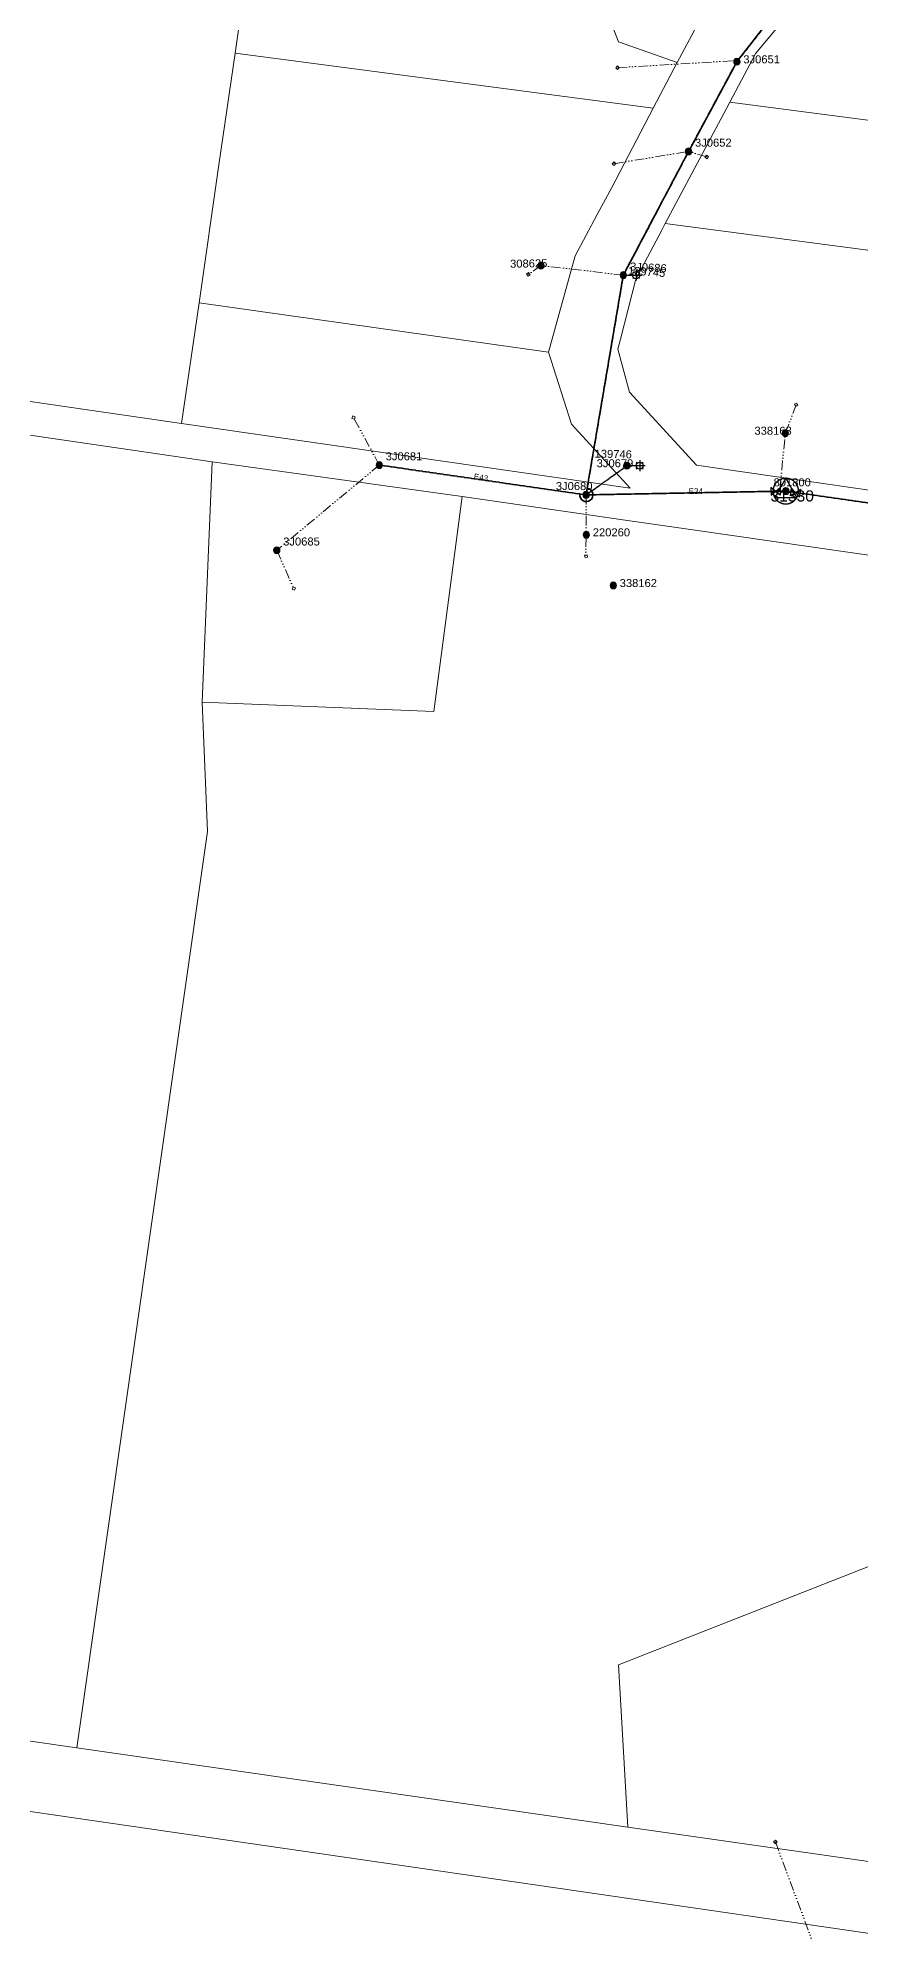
# Model space of a CAD drawing. Header units: metres. Extents: x 244561 to 254068, y 6159332 to 6162744.
# Drawn here: x 252005 to 252262, y 6160800 to 6161391 of the extents above; entities that cross this region are included whole.
import ezdxf
from ezdxf.enums import TextEntityAlignment as Align

# ---------------------------------------------------------------- set-up
doc = ezdxf.new("R2010")
doc.units = ezdxf.units.M
doc.linetypes.add('Cable Exist OH', pattern=[1, 1, 0])
doc.linetypes.add('PHANTOMX2', pattern=[6.6, 3, -0.75, 0.2, -0.75, 0.2, -0.75, 0.2, -0.75])
doc.layers.get('0').update_dxf_attribs({"color": 6})
for name, color, linetype, lineweight in [('_User_HV_Exist', 1, 'Continuous', 35), ('_User_LV_Exist', 5, 'Continuous', 35), ('Cadastre Developer_SP_NEW', 92, 'Continuous', 15), ('Cadastre Land Parcels_SP_EXT', 118, 'Continuous', 15), ('Mains_HV_EXT', 13, 'Continuous', 25), ('Mains_LV_EXT', 163, 'Continuous', 25), ('Mains_SL_EXT', 131, 'Continuous', 25), ('Services_SP_EXT', 42, 'PHANTOMX2', 20)]:
    doc.layers.add(name, color=color, linetype=linetype, lineweight=lineweight)
for name, color, linetype in [('Equip_LV_EXT', 7, 'Continuous'), ('Equip_SP_SL_EXT', 7, 'Continuous'), ('Sub_SP_TR_HV_LV_EXT', 7, 'Continuous'), ('SupportsOH_SP_TR_HV_LV_SL_EXT', 7, 'Continuous')]:
    doc.layers.add(name, color=color, linetype=linetype)
doc.styles.add('iecARIAL', font='arial.ttf', dxfattribs={"height": 2})
doc.styles.add('POLE_LABEL', font='arial.ttf', dxfattribs={"height": 2})
doc.styles.add('SL_LABEL', font='arial.ttf', dxfattribs={"height": 2})
doc.styles.get("Standard").update_dxf_attribs({"font": 'arial.ttf'})

# ---------------------------------------------------------------- blocks, each defined once
blk = doc.blocks.new('SUB_POLE_EXT')
at = {"flags": 128}
for points in [[(-0.05, 4), (-0.15, 4), (-0.25, 3.99), (-0.34, 3.99), (-0.44, 3.98), (-0.54, 3.96), (-0.64, 3.95), (-0.73, 3.93), (-0.83, 3.91), (-0.92, 3.89), (-1.02, 3.87), (-1.11, 3.84), (-1.21, 3.81), (-1.3, 3.78), (-1.39, 3.75), (-1.49, 3.71), (-1.58, 3.68), (-1.67, 3.64), (-1.75, 3.59), (-1.84, 3.55), (-1.93, 3.5), (-2.01, 3.46), (-2.1, 3.41), (-2.18, 3.35), (-2.26, 3.3), (-2.34, 3.24), (-2.42, 3.18), (-2.5, 3.12), (-2.58, 3.06), (-2.65, 3), (-2.72, 2.93), (-2.79, 2.86), (-2.86, 2.79), (-2.93, 2.72), (-3, 2.65), (-3.06, 2.58), (-3.12, 2.5), (-3.18, 2.42), (-3.24, 2.34), (-3.3, 2.26), (-3.35, 2.18), (-3.41, 2.1), (-3.46, 2.01), (-3.5, 1.93), (-3.55, 1.84), (-3.59, 1.75), (-3.64, 1.67), (-3.68, 1.58), (-3.71, 1.49), (-3.75, 1.39), (-3.78, 1.3), (-3.81, 1.21), (-3.84, 1.11), (-3.87, 1.02), (-3.89, 0.92), (-3.91, 0.83), (-3.93, 0.73), (-3.95, 0.64), (-3.96, 0.54), (-3.98, 0.44), (-3.99, 0.34), (-3.99, 0.25), (-4, 0.15), (-4, 0.05), (-4, -0.05), (-4, -0.15), (-3.99, -0.25), (-3.99, -0.34), (-3.98, -0.44), (-3.96, -0.54), (-3.95, -0.64), (-3.93, -0.73), (-3.91, -0.83), (-3.89, -0.92), (-3.87, -1.02), (-3.84, -1.11), (-3.81, -1.21), (-3.78, -1.3), (-3.75, -1.39), (-3.71, -1.49), (-3.68, -1.58), (-3.64, -1.67), (-3.59, -1.75), (-3.55, -1.84), (-3.5, -1.93), (-3.46, -2.01), (-3.41, -2.1), (-3.35, -2.18), (-3.3, -2.26), (-3.24, -2.34), (-3.18, -2.42), (-3.12, -2.5), (-3.06, -2.58), (-3, -2.65), (-2.93, -2.72), (-2.86, -2.79), (-2.79, -2.86), (-2.72, -2.93), (-2.65, -3), (-2.58, -3.06), (-2.5, -3.12), (-2.42, -3.18), (-2.34, -3.24), (-2.26, -3.3), (-2.18, -3.35), (-2.1, -3.41), (-2.01, -3.46), (-1.93, -3.5), (-1.84, -3.55), (-1.75, -3.59), (-1.67, -3.64), (-1.58, -3.68), (-1.49, -3.71), (-1.39, -3.75), (-1.3, -3.78), (-1.21, -3.81), (-1.11, -3.84), (-1.02, -3.87), (-0.92, -3.89), (-0.83, -3.91), (-0.73, -3.93), (-0.64, -3.95), (-0.54, -3.96), (-0.44, -3.98), (-0.34, -3.99), (-0.25, -3.99), (-0.15, -4), (-0.05, -4), (0.05, -4), (0.15, -4), (0.25, -3.99), (0.34, -3.99), (0.44, -3.98), (0.54, -3.96), (0.64, -3.95), (0.73, -3.93), (0.83, -3.91), (0.92, -3.89), (1.02, -3.87), (1.11, -3.84), (1.21, -3.81), (1.3, -3.78), (1.39, -3.75), (1.49, -3.71), (1.58, -3.68), (1.67, -3.64), (1.75, -3.59), (1.84, -3.55), (1.93, -3.5), (2.01, -3.46), (2.1, -3.41), (2.18, -3.35), (2.26, -3.3), (2.34, -3.24), (2.42, -3.18), (2.5, -3.12), (2.58, -3.06), (2.65, -3), (2.72, -2.93), (2.79, -2.86), (2.86, -2.79), (2.93, -2.72), (3, -2.65), (3.06, -2.58), (3.12, -2.5), (3.18, -2.42), (3.24, -2.34), (3.3, -2.26), (3.35, -2.18), (3.41, -2.1), (3.46, -2.01), (3.5, -1.93), (3.55, -1.84), (3.59, -1.75), (3.64, -1.67), (3.68, -1.58), (3.71, -1.49), (3.75, -1.39), (3.78, -1.3), (3.81, -1.21), (3.84, -1.11), (3.87, -1.02), (3.89, -0.92), (3.91, -0.83), (3.93, -0.73), (3.95, -0.64), (3.96, -0.54), (3.98, -0.44), (3.99, -0.34), (3.99, -0.25), (4, -0.15), (4, -0.05), (4, 0.05), (4, 0.15), (3.99, 0.25), (3.99, 0.34), (3.98, 0.44), (3.96, 0.54), (3.95, 0.64), (3.93, 0.73), (3.91, 0.83), (3.89, 0.92), (3.87, 1.02), (3.84, 1.11), (3.81, 1.21), (3.78, 1.3), (3.75, 1.39), (3.71, 1.49), (3.68, 1.58), (3.64, 1.67), (3.59, 1.75), (3.55, 1.84), (3.5, 1.93), (3.46, 2.01), (3.41, 2.1), (3.35, 2.18), (3.3, 2.26), (3.24, 2.34), (3.18, 2.42), (3.12, 2.5), (3.06, 2.58), (3, 2.65), (2.93, 2.72), (2.86, 2.79), (2.79, 2.86), (2.72, 2.93), (2.65, 3), (2.58, 3.06), (2.5, 3.12), (2.42, 3.18), (2.34, 3.24), (2.26, 3.3), (2.18, 3.35), (2.1, 3.41), (2.01, 3.46), (1.93, 3.5), (1.84, 3.55), (1.75, 3.59), (1.67, 3.64), (1.58, 3.68), (1.49, 3.71), (1.39, 3.75), (1.3, 3.78), (1.21, 3.81), (1.11, 3.84), (1.02, 3.87), (0.92, 3.89), (0.83, 3.91), (0.73, 3.93), (0.64, 3.95), (0.54, 3.96), (0.44, 3.98), (0.34, 3.99), (0.25, 3.99), (0.15, 4), (0.05, 4)], [(0, 4), (-3.46, -2), (3.46, -2)]]:
    blk.add_lwpolyline(points, close=True, dxfattribs=at)
at = {"flags": 8}
blk.add_attdef('ASSET_NUM', text='', height=2.5, dxfattribs=at).set_placement((0, 7), align=Align.MIDDLE_CENTER)
for tag, flags, p in [('STREET_CODE', 9, (-1.38, 1.45)), ('NO_PHASES', 9, (-1.38, 1.05)), ('OPERATED_BY', 9, (-1.38, 0.65)), ('MAINTAINED_BY', 9, (-1.38, 0.45)), ('ORIENTATION', 9, (-1.38, 0.25)), ('OWNED_BY', 9, (-1.38, 0.05)), ('CONSTRUCTED_VOLTAGE', 9, (-1.13, 0.75)), ('OPERATING_VOLTAGE', 9, (-1.13, 0.35)), ('STATE', 9, (-1.38, -0.35)), ('USAGE', 9, (-1.38, -0.75)), ('LEGEND', 9, (-1.38, -0.95)), ('SUBURB', 9, (-1.38, -1.15)), ('STREETNAME', 9, (-1.38, -1.35)), ('LOCATION', 9, (-1.38, -1.55)), ('NOTES', 9, (-1.38, -1.75)), ('Z', 1, (-1.38, -1.95)), ('SECONDARY_VOLTAGE', 9, (-1.13, -0.65)), ('SUBSTATION_TYPE', 9, (-1.13, -1.05))]:
    blk.add_attdef(tag, text='', height=0.1, dxfattribs=dict(flags=flags)).set_placement(p, align=Align.MIDDLE_LEFT)
blk = doc.blocks.new('LV_OH_LINKS_DISTFUSE_EXT')
for p, q in [((0, 0), (0.96, 0)), ((3.84, 0), (4.8, 0))]:
    blk.add_line(p, q)
blk.add_lwpolyline([(3.84, -1.2), (3.84, 1.2), (0.96, -1.2), (0.96, 1.2)], close=True)
at = {"flags": 9}
for tag, p in [('ACTUAL_STATUS', (0, 0)), ('CONSTRUCTED_VOLTAGE', (0, -0.2)), ('OPERATING_VOLTAGE', (0, -0.6)), ('ORIENTATION', (0, -0.8)), ('OWNED_BY', (0, -1)), ('STATE', (0, -1.2)), ('SWITCH_TYPE', (0, -1.4)), ('NO_PHASES', (0, -0.4)), ('USAGE', (0, -1.6)), ('NOTES', (0, -1.8))]:
    blk.add_attdef(tag, text='', height=0.2, dxfattribs=at).set_placement(p, align=Align.MIDDLE_LEFT)
at = {"flags": 1}
blk.add_attdef('Z', (0, 0), '', height=0.2, dxfattribs=at)
blk = doc.blocks.new('SL_LANTERN_EXT')
at = {"flags": 9}
for tag, p in [('LRATECODE', (-7.4, 0)), ('LOUTREACHVOCAB', (-7.2, 0)), ('LOUTREACH', (-7, 0)), ('LANTNUMBER', (-6.6, 0)), ('LNEW', (-6.4, 0)), ('LMASTVOCAB', (-6.2, 0)), ('LMAST', (-6, 0)), ('LLAMPVOCAB', (-5.8, 0)), ('LLAMP', (-5.6, 0)), ('LEXIST', (-5.4, 0)), ('LCHARGE3PERCENT', (-5.2, 0)), ('LCHARGE3', (-5, 0)), ('LCHARGE2PERCENT', (-4.8, 0)), ('LCHARGE2', (-4.6, 0)), ('LCHARGE1PERCENT', (-4.4, 0)), ('LCHARGE1', (-4.2, 0)), ('LCATEGORY', (-4, 0)), ('LBRACKETVOCAB', (-3.8, 0)), ('LBRACKET', (-3.6, 0)), ('LKINGHEIGHT', (-3.4, 0)), ('CREPLACE', (-3.2, 0)), ('CREMOVE', (-3, 0)), ('CNUMBER', (-2.8, 0)), ('CNEW', (-2.6, 0)), ('CEXIST', (-2.4, 0)), ('USAGE', (-2.2, 0)), ('STATE', (-2, 0)), ('OWNED_BY', (-1.8, 0)), ('ORIENTATION', (-1.6, 0)), ('OPERATING_VOLTAGE', (-1.4, 0)), ('NO_PHASES', (-1.2, 0)), ('LANTERN_TYPE', (-1, 0)), ('LANTERN_PURPOSE', (-0.8, 0))]:
    blk.add_attdef(tag, text='', height=0.001, rotation=270, dxfattribs=at).set_placement(p, align=Align.MIDDLE_LEFT)
for tag, p in [('LREMOVE', (0, -7.6)), ('LREPLACE', (0, -7.8)), ('LTYPE', (0, -8)), ('LTYPEVOCAB', (0, -8.2)), ('LEGEND', (0, -8.4)), ('SUBURB', (0, -8.6)), ('STREETNAME', (0, -8.8)), ('LOCATION', (0, -9)), ('NOTES', (0, -9.2)), ('MAINTAINED_BY', (0, -9.86))]:
    blk.add_attdef(tag, text='', height=0.001, dxfattribs=at).set_placement(p, align=Align.MIDDLE_LEFT)
blk.add_attdef('OPERATED_BY', (0, -9.61), '', height=0.001, dxfattribs=at)
blk.add_wipeout([(5.69, 0), (5.06, -1.06), (4, -1.69), (2.94, -1.06), (2.31, 0), (2.94, 1.06), (4, 1.69), (5.06, 1.06)])
for p, q in [((0, 0), (4, 0)), ((2.94, 1.06), (3.2, 0.8)), ((4, 1.69), (4, 0)), ((5.06, 1.06), (4.8, 0.8)), ((2.94, -1.06), (3.2, -0.8)), ((4, 0), (5.69, 0)), ((4, 0), (4, -1.69)), ((5.06, -1.06), (4.8, -0.8))]:
    blk.add_line(p, q)
blk.add_circle((4, 0), 1.12)
for tag, p in [('CONTROL_TYPE', (-0.6, 0)), ('CONSTRUCTED_VOLTAGE', (-0.4, 0))]:
    blk.add_attdef(tag, text='', height=0.001, rotation=270, dxfattribs=at).set_placement(p, align=Align.MIDDLE_LEFT)
at = {"style": 'SL_LABEL', "flags": 9}
blk.add_attdef('STREET_CODE', text='', height=0.001, rotation=270, dxfattribs=at).set_placement((0, 0), align=Align.MIDDLE_LEFT)
at = {"flags": 1}
blk.add_attdef('Z', (0, 0), '', height=0.001, rotation=270, dxfattribs=at)
at = {"width": 0.9}
blk.add_attdef('LNUMBER', text='', height=1, dxfattribs=at).set_placement((7, -1), align=Align.MIDDLE_LEFT)
blk = doc.blocks.new('CCP_EXT')
blk.add_wipeout([(0, 0.57), (0.57, 0), (0, -0.57), (-0.57, 0)])
blk.add_lwpolyline([(-0.57, 0), (0, 0.57), (0.57, 0), (0, -0.57), (-0.57, 0)])
at = {"flags": 1}
blk.add_attdef('Z', (0, 0), '', height=0.2, dxfattribs=at)
at = {"flags": 9}
for tag, p in [('CCP_TYPE', (0, 0)), ('CONSTRUCTED_VOLTAGE', (0, -0.2)), ('OPERATING_VOLTAGE', (0, -0.6)), ('ORIENTATION', (0, -0.8)), ('OWNED_BY', (0, -1)), ('STATE', (0, -1.8)), ('NO_PHASES', (0, -0.4)), ('USAGE', (0, -1.2)), ('LEGEND', (0, -1.4)), ('LIFE_SUPPORT', (0, -1.6)), ('NOTES', (0, -2))]:
    blk.add_attdef(tag, text='', height=0.2, dxfattribs=at).set_placement(p, align=Align.MIDDLE_LEFT)
blk = doc.blocks.new('POLE_EXT')
blk.add_hatch(color=256).paths.add_polyline_path([(-1, 0, 1), (1, 0, 1)])
blk.add_lwpolyline([(-1, 0, 1), (1, 0, 1)], format="xyb", close=True)
at = {"flags": 8}
blk.add_attdef('pNumber', text='', height=2, dxfattribs=at).set_placement((2.5, 2.5), align=Align.MIDDLE_CENTER)
at = {"style": 'POLE_LABEL', "flags": 9}
for tag, p in [('STRUCTURE_PLANT_NUMBER', (1.35, 0.03)), ('STREET_CODE', (1.35, -0.2))]:
    blk.add_attdef(tag, text='', height=0.2, dxfattribs=at).set_placement(p, align=Align.MIDDLE_LEFT)
at = {"flags": 9}
for tag, p in [('OWNED_BY', (1.35, -0.4)), ('SPECIAL_USE', (1.35, -0.8)), ('STATE', (1.35, -1)), ('cLV', (1.35, -1.4)), ('hDepth', (1.35, -1.6)), ('hDia', (1.35, -1.8)), ('cHV', (1.35, -2)), ('cLinedev', (1.35, -3.4)), ('pExisting', (1.35, -3.8)), ('pFooting', (1.35, -4.4)), ('pNew', (1.35, -4.6)), ('pRelocate', (1.35, -5)), ('pRemove', (1.35, -5.2)), ('pReplace', (1.35, -5.4)), ('pStay', (1.35, -5.6)), ('pType', (1.35, -5.8)), ('PARENT', (1.35, -0.6)), ('USAGE', (1.35, -1.2)), ('LBRACKET', (1.35, -2.2)), ('LExisting', (1.35, -2.4)), ('LANTNUMBER', (1.35, -2.6)), ('LOther', (1.35, -2.8)), ('LRemove', (1.35, -3)), ('LEGEND', (1.35, -3.2)), ('LOCATION', (1.35, -3.6)), ('PFNUMBER', (1.35, -4)), ('NEWPFNUMBER', (1.35, -4.2)), ('cspan', (1.35, -6)), ('STREETNAME', (1.35, -6.2)), ('SUBURB', (1.35, -6.4)), ('OPERATED_BY', (1.36, -7.01)), ('NOTES', (1.35, -6.6)), ('MAINTAINED_BY', (1.36, -6.81))]:
    blk.add_attdef(tag, text='', height=0.2, dxfattribs=at).set_placement(p, align=Align.MIDDLE_LEFT)
at = {"flags": 1}
blk.add_attdef('Z', (1.35, -7.33), '', height=0.2, dxfattribs=at)

msp = doc.modelspace()

# ---------------------------------------------------------------- linework, layer by layer
at = {"layer": '_User_HV_Exist', "linetype": 'Cable Exist OH'}
msp.add_lwpolyline([(252238.6325, 6161249.7255), (252319.2168, 6161238.1233), (252420.7369, 6161150.7563)], dxfattribs=at)
at = {"layer": '_User_LV_Exist', "linetype": 'Cable Exist OH'}
for points in [[(252247.7172, 6161415.1161), (252223.341, 6161383.8953)], [(252238.6325, 6161249.7255), (252176.1855, 6161248.5543)], [(252238.6325, 6161249.7255), (252319.2168, 6161238.1233)]]:
    msp.add_lwpolyline(points, dxfattribs=at)
at = {"layer": '_User_LV_Exist', "linetype": 'Continuous'}
msp.add_lwpolyline([(252174.2049, 6161248.8216, 2.41964379), (252176.5246, 6161250.5964)], format="xyb", dxfattribs=at)
at = {"layer": 'Cadastre Developer_SP_NEW', "linetype": 'Continuous'}
for points in [[(251983.1293, 6161471.2315), (251978.6222, 6161470.4755), (251992.5824, 6161381.9071), (251978.5865, 6161281.192), (252049.7102, 6161270.8032), (252055.1568, 6161308.5275), (252061.387, 6161351.6725), (252066.4178, 6161386.5159), (252070.7298, 6161416.3811), (252071.2603, 6161420.0445), (252054.8372, 6161418.5065), (252036.7573, 6161416.8145), (252015.1571, 6161414.793), (251992.614, 6161411.0125), (251983.1293, 6161471.2315)], [(252356.4536, 6161373.9017), (252359.0494, 6161393.85), (252247.4506, 6161408.3749), (252246.4617, 6161407.2021), (252229.3062, 6161386.5781), (252221.1245, 6161371.2443), (252353.8588, 6161353.9505), (252356.4536, 6161373.9017)], [(252057.8537, 6161143.3569), (252056.1134, 6161183.7561), (252059.2328, 6161258.8379), (251822.109, 6161293.5329), (251764.8923, 6160893.318), (252016.9491, 6160857.0803), (252057.8537, 6161143.3569)]]:
    msp.add_lwpolyline(points, close=True, dxfattribs=at)
at = {"layer": 'Cadastre Land Parcels_SP_EXT', "linetype": 'Continuous'}
for points in [[(252210.8588, 6161395.0855), (252212.245, 6161397.9379), (252204.5066, 6161398.7033), (252185.8056, 6161444.1341), (252154.4559, 6161520.2133), (252135.8473, 6161512.5754), (252181.5995, 6161402.2337), (252186.3311, 6161390.07), (252204.6905, 6161383.6808), (252210.8588, 6161395.0855)], [(251983.1293, 6161471.2315), (251978.6222, 6161470.4755), (251992.5824, 6161381.9071), (251978.5865, 6161281.192), (252049.7102, 6161270.8032), (252055.1568, 6161308.5275), (252061.387, 6161351.6725), (252066.4178, 6161386.5159), (252070.7298, 6161416.3811), (252071.2603, 6161420.0445), (252054.8372, 6161418.5065), (252036.7573, 6161416.8145), (252015.1571, 6161414.793), (251992.614, 6161411.0125), (251983.1293, 6161471.2315)], [(252204.6905, 6161383.6808), (252186.3311, 6161390.07), (252181.5995, 6161402.2337), (252158.6303, 6161405.1633), (252135.6612, 6161408.0949), (252070.7298, 6161416.3811), (252066.4178, 6161386.5159), (252197.1191, 6161369.4143), (252204.6905, 6161383.6808)], [(252356.4536, 6161373.9017), (252359.0494, 6161393.85), (252247.4506, 6161408.3749), (252246.4617, 6161407.2021), (252229.3062, 6161386.5781), (252221.1245, 6161371.2443), (252353.8588, 6161353.9505), (252356.4536, 6161373.9017)], [(252172.7985, 6161323.1992), (252179.6002, 6161336.1235), (252184.1993, 6161344.626), (252197.1189, 6161369.4144), (252066.4176, 6161386.5159), (252061.3868, 6161351.6726), (252055.1566, 6161308.5275), (252164.4346, 6161293.1356), (252172.7985, 6161323.1992)], [(252351.2639, 6161334.0021), (252353.8588, 6161353.9505), (252221.1245, 6161371.2443), (252220.1202, 6161369.2998), (252200.8749, 6161333.3036), (252324.5685, 6161317.1485), (252348.6691, 6161314.0519), (252351.2639, 6161334.0021)], [(252324.5685, 6161317.1485), (252200.8749, 6161333.3036), (252199.8211, 6161331.2393), (252191.7008, 6161315.9201), (252186.9277, 6161297.2089), (252186.1399, 6161294.1178), (252189.802, 6161280.6306), (252210.6875, 6161257.7902), (252298.6118, 6161245.131), (252324.5685, 6161317.1485)], [(252171.667, 6161270.6539), (252164.4348, 6161293.1356), (252055.1568, 6161308.5275), (252049.7102, 6161270.8032), (252189.9992, 6161250.607), (252171.667, 6161270.6539)], [(252057.8537, 6161143.3569), (252056.1134, 6161183.7561), (252059.2328, 6161258.8379), (251822.109, 6161293.5329), (251764.8923, 6160893.318), (252016.9491, 6160857.0803), (252057.8537, 6161143.3569)], [(252137.4181, 6161248.0111), (252059.2328, 6161258.8379), (252056.1134, 6161183.7561), (252128.5819, 6161180.8752), (252137.4181, 6161248.0111)], [(252312.5691, 6161207.0242), (252309.8084, 6161208.0785), (252310.8789, 6161211.7872), (252305.8903, 6161213.3211), (252308.7028, 6161223.3499), (252209.6067, 6161237.6307), (252189.1084, 6161240.578), (252137.4181, 6161248.0111), (252128.5819, 6161180.8752), (252056.1134, 6161183.7561), (252057.8537, 6161143.3569), (252016.9491, 6160857.0803), (252189.2831, 6160832.229), (252186.3042, 6160883.001), (252268.2464, 6160915.1465), (252273.306, 6160942.4663), (252285.7255, 6161009.5629), (252312.5691, 6161207.0242)], [(252292.4784, 6160886.1773), (252303.3263, 6160895.6854), (252268.2464, 6160915.1465), (252186.3042, 6160883.001), (252189.2831, 6160832.229), (252282.0186, 6160819.0099), (252292.4784, 6160886.1773)], [(252531.5985, 6160114.3158), (252566.1306, 6160350.1747), (252302.0876, 6160387.8785), (252340.2969, 6160651.0103), (252291.3142, 6160713.0655), (252281.334, 6160796.6519), (251707.5324, 6160880.0048), (251645.4953, 6160457.8441), (252027.3735, 6160402.3732), (251980.755, 6160088.766), (252377.9877, 6160032.239), (252516.6916, 6160012.5024), (252531.5985, 6160114.3158)], [(252531.5985, 6160114.3158), (252566.1306, 6160350.1747), (252302.0876, 6160387.8785), (252340.2969, 6160651.0103), (252291.3142, 6160713.0655), (252281.334, 6160796.6519), (251707.5324, 6160880.0048), (251645.4953, 6160457.8441), (252027.3735, 6160402.3732), (251980.755, 6160088.766), (252377.9877, 6160032.239), (252516.6916, 6160012.5024), (252531.5985, 6160114.3158)]]:
    msp.add_lwpolyline(points, close=True, dxfattribs=at)
at = {"layer": 'Mains_HV_EXT', "linetype": 'Cable Exist OH'}
msp.add_lwpolyline([(252238.6325, 6161249.7255), (252319.2168, 6161238.1233), (252420.7369, 6161150.7563)], dxfattribs=at)
at = {"layer": 'Mains_LV_EXT', "linetype": 'Cable Exist OH'}
for points in [[(252247.7172, 6161415.1161), (252223.341, 6161383.8953)], [(252238.6325, 6161249.7255), (252176.1855, 6161248.5543)], [(252238.6325, 6161249.7255), (252319.2168, 6161238.1233)]]:
    msp.add_lwpolyline(points, dxfattribs=at)
at = {"layer": 'Mains_LV_EXT', "linetype": 'Continuous'}
msp.add_lwpolyline([(252174.2049, 6161248.8216, 2.41964379), (252176.5246, 6161250.5964)], format="xyb", dxfattribs=at)
at = {"layer": 'Mains_SL_EXT', "linetype": 'Cable Exist OH'}
for points in [[(252238.6325, 6161249.7255), (252176.1855, 6161248.5543)], [(252319.2168, 6161238.1233), (252238.6325, 6161249.7255)]]:
    msp.add_lwpolyline(points, dxfattribs=at)
at = {"layer": 'Services_SP_EXT'}
for points in [[(252236.7197, 6161249.7179), (252238.4785, 6161267.8518)], [(252111.5261, 6161257.8628), (252079.476, 6161231.23)]]:
    msp.add_lwpolyline(points, dxfattribs=at)

# ---------------------------------------------------------------- block references
at = {"layer": 'Equip_LV_EXT'}
for p, rotation in [((252237.8514, 6161249.707), 180.8838300469712), ((252239.3177, 6161249.6227), 351.5441927381636)]:
    msp.add_blockref('LV_OH_LINKS_DISTFUSE_EXT', p, dxfattribs=dict(at, rotation=rotation))
at = {"layer": 'Sub_SP_TR_HV_LV_EXT'}
ref = msp.add_blockref('SUB_POLE_EXT', (252238.6325, 6161249.7255), dxfattribs=at)
ref.add_attrib('ASSET_NUM', '31330', dxfattribs={"layer": '0', "height": 3.5}).set_placement((252240.6325, 6161249.9755), align=Align.TOP_CENTER)
at = {"layer": 'SupportsOH_SP_TR_HV_LV_SL_EXT'}
ref = msp.add_blockref('POLE_EXT', (252223.341, 6161383.8953), dxfattribs=at)
ref.add_attrib('ASSET_NUM', '3J0651', dxfattribs={"layer": '0', "height": 2.5, "style": 'POLE_LABEL'}).set_placement((252225.341, 6161384.6453), align=Align.MIDDLE_LEFT)
ref = msp.add_blockref('POLE_EXT', (252238.4786, 6161267.8518), dxfattribs=at)
ref.add_attrib('ASSET_NUM', '338163', dxfattribs={"layer": '0', "height": 2.5, "style": 'POLE_LABEL'}).set_placement((252240.4786, 6161268.6018), align=Align.MIDDLE_RIGHT)
ref = msp.add_blockref('POLE_EXT', (252111.5261, 6161257.8628), dxfattribs=at)
ref.add_attrib('ASSET_NUM', '3J0681', dxfattribs={"layer": '0', "height": 2.5, "rotation": 359.9834032, "style": 'POLE_LABEL'}).set_placement((252113.5261, 6161258.6128), align=Align.BOTTOM_LEFT)
ref = msp.add_blockref('POLE_EXT', (252176.1855, 6161248.5544), dxfattribs=at)
ref.add_attrib('ASSET_NUM', '3J0680', dxfattribs={"layer": '0', "height": 2.5, "rotation": 359.9748686, "style": 'POLE_LABEL'}).set_placement((252178.1855, 6161249.3044), align=Align.BOTTOM_RIGHT)
ref = msp.add_blockref('POLE_EXT', (252238.6325, 6161249.7255), dxfattribs=at)
ref.add_attrib('ASSET_NUM', '801800', dxfattribs={"layer": '0', "height": 2.5, "style": 'POLE_LABEL'}).set_placement((252240.6325, 6161250.4755), align=Align.BOTTOM_CENTER)
ref = msp.add_blockref('POLE_EXT', (252079.476, 6161231.23), dxfattribs=at)
ref.add_attrib('ASSET_NUM', '3J0685', dxfattribs={"layer": '0', "height": 2.5, "style": 'POLE_LABEL'}).set_placement((252081.476, 6161231.98), align=Align.BOTTOM_LEFT)
ref = msp.add_blockref('POLE_EXT', (252176.2769, 6161236.0943), dxfattribs=at)
ref.add_attrib('ASSET_NUM', '220260', dxfattribs={"layer": '0', "height": 2.5, "style": 'POLE_LABEL'}).set_placement((252178.2769, 6161236.8443), align=Align.MIDDLE_LEFT)
ref = msp.add_blockref('POLE_EXT', (252184.6932, 6161220.2575), dxfattribs=at)
ref.add_attrib('ASSET_NUM', '338162', dxfattribs={"layer": '0', "height": 2.5, "style": 'POLE_LABEL'}).set_placement((252186.6932, 6161221.0075), align=Align.MIDDLE_LEFT)

# ---------------------------------------------------------------- texts
at = {"layer": 'Mains_LV_EXT'}
for s, rotation, p in [('E43', 351.3361041, (252140.9784, 6161253.4695)), ('E34', 359.745858, (252208.2405, 6161248.8243))]:
    msp.add_text(s, height=1.8, rotation=rotation, dxfattribs=at).set_placement(p)

# ---------------------------------------------------------------- next in the draw order: block references
at = {"layer": 'Equip_SP_SL_EXT'}
ref = msp.add_blockref('SL_LANTERN_EXT', (252187.8266, 6161317.1969), dxfattribs=at)
ref.add_attrib('ASSET_NUM', '139745', dxfattribs={"layer": '0', "height": 2.5, "rotation": 355.8541798, "style": 'iecARIAL'}).set_placement((252189.3266, 6161318.6969), align=Align.MIDDLE_LEFT)
ref = msp.add_blockref('SL_LANTERN_EXT', (252188.9488, 6161257.6829), dxfattribs=at)
ref.add_attrib('ASSET_NUM', '139746', dxfattribs={"layer": '0', "height": 2.5, "rotation": 358.5874095, "style": 'iecARIAL'}).set_placement((252190.4488, 6161259.1829), align=Align.BOTTOM_RIGHT)
at = {"layer": 'Services_SP_EXT'}
for p in [(252186.0099, 6161382.0306), (252213.9307, 6161354.1307)]:
    msp.add_blockref('CCP_EXT', p, dxfattribs=at)
for p, rotation in [((252184.9104, 6161352.004), 9.348629870007022), ((252158.1039, 6161317.4165), 353.3725942276374), ((252241.8746, 6161276.6503), 67.892315539184), ((252103.4993, 6161272.7133), 117.3383681684498), ((252176.189, 6161229.382), 237.4702016679797), ((252084.769, 6161219.326), 292.8066656022144), ((252235.3721, 6160827.6616), 90.0000000000002)]:
    msp.add_blockref('CCP_EXT', p, dxfattribs=dict(at, rotation=rotation))

# ---------------------------------------------------------------- next in the draw order: linework, layer by layer
at = {"layer": '_User_LV_Exist', "linetype": 'Cable Exist OH'}
for points in [[(252223.341, 6161383.8953), (252208.2362, 6161355.8544)], [(252208.2362, 6161355.8544), (252187.8266, 6161317.1969)], [(252187.8266, 6161317.1969), (252176.1855, 6161248.5543)], [(252176.1855, 6161248.5543), (252111.5262, 6161257.8628)]]:
    msp.add_lwpolyline(points, dxfattribs=at)
at = {"layer": 'Cadastre Developer_SP_NEW', "linetype": 'Continuous'}
for points in [[(252210.8588, 6161395.0855), (252212.245, 6161397.9379), (252204.5066, 6161398.7033), (252185.8056, 6161444.1341), (252154.4559, 6161520.2133), (252135.8473, 6161512.5754), (252181.5995, 6161402.2337), (252186.3311, 6161390.07), (252204.6905, 6161383.6808), (252210.8588, 6161395.0855)], [(252204.6905, 6161383.6808), (252186.3311, 6161390.07), (252181.5995, 6161402.2337), (252158.6303, 6161405.1633), (252135.6612, 6161408.0949), (252070.7298, 6161416.3811), (252066.4178, 6161386.5159), (252197.1191, 6161369.4143), (252204.6905, 6161383.6808)], [(252172.7985, 6161323.1992), (252179.6002, 6161336.1235), (252184.1993, 6161344.626), (252197.1189, 6161369.4144), (252066.4176, 6161386.5159), (252061.3868, 6161351.6726), (252055.1566, 6161308.5275), (252164.4346, 6161293.1356), (252172.7985, 6161323.1992)], [(252351.2639, 6161334.0021), (252353.8588, 6161353.9505), (252221.1245, 6161371.2443), (252220.1202, 6161369.2998), (252200.8749, 6161333.3036), (252324.5685, 6161317.1485), (252348.6691, 6161314.0519), (252351.2639, 6161334.0021)], [(252324.5685, 6161317.1485), (252200.8749, 6161333.3036), (252199.8211, 6161331.2393), (252191.7008, 6161315.9201), (252186.9277, 6161297.2089), (252186.1399, 6161294.1178), (252189.802, 6161280.6306), (252210.6875, 6161257.7902), (252298.6118, 6161245.131), (252324.5685, 6161317.1485)], [(252171.667, 6161270.6539), (252164.4348, 6161293.1356), (252055.1568, 6161308.5275), (252049.7102, 6161270.8032), (252189.9992, 6161250.607), (252171.667, 6161270.6539)], [(252137.4181, 6161248.0111), (252059.2328, 6161258.8379), (252056.1134, 6161183.7561), (252128.5819, 6161180.8752), (252137.4181, 6161248.0111)], [(252312.5691, 6161207.0242), (252309.8084, 6161208.0785), (252310.8789, 6161211.7872), (252305.8903, 6161213.3211), (252308.7028, 6161223.3499), (252209.6067, 6161237.6307), (252189.1084, 6161240.578), (252137.4181, 6161248.0111), (252128.5819, 6161180.8752), (252056.1134, 6161183.7561), (252057.8537, 6161143.3569), (252016.9491, 6160857.0803), (252189.2831, 6160832.229), (252186.3042, 6160883.001), (252268.2464, 6160915.1465), (252273.306, 6160942.4663), (252285.7255, 6161009.5629), (252312.5691, 6161207.0242)], [(252292.4784, 6160886.1773), (252303.3263, 6160895.6854), (252268.2464, 6160915.1465), (252186.3042, 6160883.001), (252189.2831, 6160832.229), (252282.0186, 6160819.0099), (252292.4784, 6160886.1773)], [(252531.5985, 6160114.3158), (252566.1306, 6160350.1747), (252302.0876, 6160387.8785), (252340.2969, 6160651.0103), (252291.3142, 6160713.0655), (252281.334, 6160796.6519), (251707.5324, 6160880.0048), (251645.4953, 6160457.8441), (252027.3735, 6160402.3732), (251980.755, 6160088.766), (252377.9877, 6160032.239), (252516.6916, 6160012.5024), (252531.5985, 6160114.3158)], [(252531.5985, 6160114.3158), (252566.1306, 6160350.1747), (252302.0876, 6160387.8785), (252340.2969, 6160651.0103), (252291.3142, 6160713.0655), (252281.334, 6160796.6519), (251707.5324, 6160880.0048), (251645.4953, 6160457.8441), (252027.3735, 6160402.3732), (251980.755, 6160088.766), (252377.9877, 6160032.239), (252516.6916, 6160012.5024), (252531.5985, 6160114.3158)]]:
    msp.add_lwpolyline(points, close=True, dxfattribs=at)
at = {"layer": 'Mains_LV_EXT', "linetype": 'Cable Exist OH'}
for points in [[(252223.341, 6161383.8953), (252208.2362, 6161355.8544)], [(252208.2362, 6161355.8544), (252187.8266, 6161317.1969)], [(252187.8266, 6161317.1969), (252176.1855, 6161248.5543)], [(252176.1855, 6161248.5543), (252111.5262, 6161257.8628)]]:
    msp.add_lwpolyline(points, dxfattribs=at)
at = {"layer": 'Mains_SL_EXT', "linetype": 'Cable Exist OH'}
for points in [[(252187.8266, 6161317.1969), (252208.2362, 6161355.8544), (252223.341, 6161383.8953), (252247.7172, 6161415.1161)], [(252176.1855, 6161248.5543), (252187.8266, 6161317.1969)], [(252176.1855, 6161248.5543), (252188.9487, 6161257.6829)]]:
    msp.add_lwpolyline(points, dxfattribs=at)
at = {"layer": 'Services_SP_EXT'}
for points in [[(252186.0099, 6161382.0307), (252223.2675, 6161384.2575)], [(252184.9079, 6161352.014), (252208.2362, 6161355.8545)], [(252213.9307, 6161354.1306), (252208.2362, 6161355.8545)], [(252162.0765, 6161320.2116), (252158.1039, 6161317.4165)], [(252187.8266, 6161317.1969), (252162.0765, 6161320.2116)], [(252238.4785, 6161267.8518), (252241.8745, 6161276.6503)], [(252111.5261, 6161257.8628), (252103.4993, 6161272.7133)], [(252176.1855, 6161248.5543), (252176.1512, 6161229.397)], [(252079.476, 6161231.23), (252084.769, 6161219.326)], [(252235.372, 6160827.6615), (252446.9053, 6160260.1895)]]:
    msp.add_lwpolyline(points, dxfattribs=at)

# ---------------------------------------------------------------- next in the draw order: block references
at = {"layer": 'SupportsOH_SP_TR_HV_LV_SL_EXT'}
ref = msp.add_blockref('POLE_EXT', (252208.2362, 6161355.8544), dxfattribs=at)
ref.add_attrib('ASSET_NUM', '3J0652', dxfattribs={"layer": '0', "height": 2.5, "style": 'POLE_LABEL'}).set_placement((252210.2362, 6161356.6044), align=Align.BOTTOM_LEFT)
ref = msp.add_blockref('POLE_EXT', (252162.0765, 6161320.2116), dxfattribs=at)
ref.add_attrib('ASSET_NUM', '308625', dxfattribs={"layer": '0', "height": 2.5, "rotation": 1.0000001, "style": 'POLE_LABEL'}).set_placement((252164.0765, 6161320.9616), align=Align.MIDDLE_RIGHT)
ref = msp.add_blockref('POLE_EXT', (252187.8267, 6161317.1969), dxfattribs=at)
ref.add_attrib('ASSET_NUM', '3J0686', dxfattribs={"layer": '0', "height": 2.5, "rotation": 356.8945344, "style": 'POLE_LABEL'}).set_placement((252189.8267, 6161317.9469), align=Align.BOTTOM_LEFT)
ref = msp.add_blockref('POLE_EXT', (252188.9488, 6161257.6829), dxfattribs=at)
ref.add_attrib('ASSET_NUM', '3J0679', dxfattribs={"layer": '0', "height": 2.5, "rotation": 359.9905279, "style": 'POLE_LABEL'}).set_placement((252190.9488, 6161258.4329), align=Align.MIDDLE_RIGHT)

doc.saveas('drawing.dxf')
